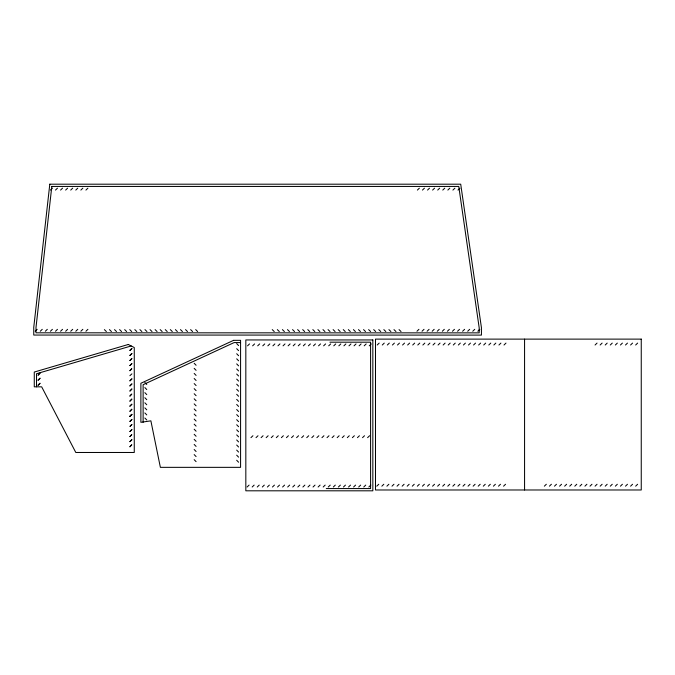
<?xml version="1.0" encoding="UTF-8"?>
<svg xmlns="http://www.w3.org/2000/svg" width="675" height="675" viewBox="0 0 675 675"><rect width="100%" height="100%" fill="white"/><g stroke="black" fill="none" stroke-linecap="round" stroke-linejoin="round"><path stroke-width="1.01" d="M38.078 375.114L39.935 373.098M38.129 375.173L40.044 373.207M38.028 380.135L39.985 378.228M38.129 380.244L40.044 378.278M38.028 385.206L39.935 383.24M38.078 385.265L40.044 383.349M129.878 350.35L131.844 348.435M129.988 350.452L131.895 348.486M129.878 355.421L131.844 353.506M129.988 355.523L131.895 353.557M129.878 360.492L131.794 358.526M129.988 360.593L131.844 358.577M129.878 365.563L131.794 363.597M129.938 365.614L131.895 363.698M129.878 370.634L131.794 368.668L129.988 370.735M129.878 375.705L131.895 373.849M129.878 380.776L131.844 378.861M129.988 380.886L131.895 378.92M129.878 385.847L131.844 383.94M129.988 385.957L131.895 383.991M129.938 390.977L131.794 388.952M129.988 391.027L131.895 389.062M129.878 395.997L131.794 394.031L129.988 396.098M129.878 401.068L131.794 399.102M129.988 401.169L131.844 399.153M129.878 406.139L131.794 404.173M129.938 406.19L131.895 404.274M129.878 411.21L131.794 409.244M129.988 411.311L131.844 409.295M129.878 416.281L131.794 414.315M129.938 416.332L131.844 414.366M129.988 416.382L131.895 414.416M129.878 421.352L131.844 419.437M129.988 421.453L131.895 419.487M131.794 424.457L129.938 426.473L131.895 424.558M129.878 431.494L131.844 429.578M129.988 431.595L131.895 429.629M129.878 436.565L131.794 434.599L129.988 436.674M129.878 441.636L131.794 439.67M129.938 441.686L131.895 439.779M129.878 446.707L131.794 444.741L129.988 446.816M50.431 190.08L52.397 188.165M55.502 190.08L57.468 188.165M60.573 190.08L62.539 188.165M65.644 190.08L67.61 188.165M70.715 190.08L72.689 188.165M75.794 190.08L77.76 188.165M80.865 190.08L82.831 188.165M85.936 190.08L87.902 188.165M35.218 331.248L37.184 329.332M40.289 331.248L42.255 329.332M45.36 331.248L47.326 329.332M50.431 331.248L52.397 329.332M55.502 331.248L57.468 329.332M60.573 331.248L62.539 329.332M65.644 331.248L67.61 329.332M70.715 331.248L72.689 329.332M75.794 331.248L77.76 329.332M80.865 331.248L82.831 329.332M85.936 331.248L87.902 329.332M247.556 345.836L249.522 343.929M252.627 345.836L254.593 343.929M417.412 190.08L419.377 188.165M257.698 345.836L259.664 343.929M422.483 190.08L424.448 188.165M262.769 345.836L264.735 343.929M427.553 190.08L429.519 188.165M267.84 345.836L269.806 343.929M432.624 190.08L434.59 188.165M272.911 345.836L274.877 343.929M437.704 190.08L439.67 188.165M277.982 345.836L279.948 343.929M442.775 190.08L444.741 188.165M283.053 345.836L285.019 343.929M447.846 190.08L449.812 188.165M288.124 345.836L290.09 343.929M452.917 190.08L454.882 188.165M293.195 345.836L295.161 343.929M457.987 190.08L459.953 188.165M298.266 345.836L300.232 343.929M303.345 345.836L305.311 343.929M308.416 345.836L310.382 343.929M313.487 345.836L315.453 343.929M318.558 345.836L320.524 343.929M323.629 345.836L325.595 343.929M328.7 345.836L330.666 343.929M333.771 345.836L335.737 343.929M338.842 345.836L340.808 343.929M343.913 345.836L345.878 343.929M250.957 437.653L252.922 435.746M348.983 345.836L350.949 343.929M256.027 437.653L257.993 435.746M354.054 345.836L356.02 343.929M261.098 437.653L263.064 435.746M359.125 345.836L361.091 343.929M266.169 437.653L268.135 435.746M364.196 345.836L366.171 343.929M271.249 437.653L273.215 435.746M369.276 345.836L371.242 343.929M276.32 437.653L278.286 435.746M281.391 437.653L283.357 435.746M377.215 345.009L379.181 343.094M286.462 437.653L288.427 435.746M382.286 345.009L384.252 343.094M291.532 437.653L293.498 435.746M387.357 345.009L389.323 343.094M296.603 437.653L298.569 435.746M392.428 345.009L394.394 343.094M247.118 487.004L249.083 485.097M301.674 437.653L303.64 435.746M397.499 345.009L399.465 343.094M252.188 487.004L254.154 485.097M306.745 437.653L308.711 435.746M402.57 345.009L404.536 343.094M416.973 331.248L418.939 329.332M257.259 487.004L259.225 485.097M311.816 437.653L313.782 435.746M407.641 345.009L409.607 343.094M422.044 331.248L424.01 329.332M262.33 487.004L264.296 485.097M316.887 437.653L318.853 435.746M412.712 345.009L414.678 343.094M427.115 331.248L429.081 329.332M267.401 487.004L269.367 485.097M321.958 437.653L323.924 435.746M417.783 345.009L419.749 343.094M432.186 331.248L434.16 329.332M272.472 487.004L274.438 485.097M327.029 437.653L328.995 435.746M422.862 345.009L424.828 343.094M437.265 331.248L439.231 329.332M277.543 487.004L279.509 485.097M332.108 437.653L334.074 435.746M427.933 345.009L429.899 343.094M442.336 331.248L444.302 329.332M282.614 487.004L284.58 485.097M337.179 437.653L339.145 435.746M433.004 345.009L434.97 343.094M447.407 331.248L449.373 329.332M287.685 487.004L289.651 485.097M342.25 437.653L344.216 435.746M438.075 345.009L440.041 343.094M452.478 331.248L454.444 329.332M292.756 487.004L294.722 485.097M347.321 437.653L349.287 435.746M443.146 345.009L445.112 343.094M457.549 331.248L459.515 329.332M297.827 487.004L299.793 485.097M352.392 437.653L354.358 435.746M448.217 345.009L450.183 343.094M462.62 331.248L464.586 329.332M302.906 487.004L304.872 485.097M357.463 437.653L359.429 435.746M453.288 345.009L455.254 343.094M467.691 331.248L469.657 329.332M307.977 487.004L309.943 485.097M362.534 437.653L364.5 435.746M458.359 345.009L460.325 343.094M472.762 331.248L474.727 329.332M313.048 487.004L315.014 485.097M367.605 437.653L369.571 435.746M463.43 345.009L465.396 343.094M477.833 331.248L479.798 329.332M318.119 487.004L320.085 485.097M468.501 345.009L470.467 343.094M323.19 487.004L325.156 485.097M473.572 345.009L475.538 343.094M328.261 487.004L330.227 485.097M478.642 345.009L480.608 343.094M333.332 487.004L335.298 485.097M483.722 345.009L485.688 343.094M338.403 487.004L340.369 485.097M488.793 345.009L490.759 343.094M343.474 487.004L345.44 485.097M493.864 345.009L495.83 343.094M348.545 487.004L350.511 485.097M498.935 345.009L500.901 343.094M353.616 487.004L355.582 485.097M504.006 345.009L505.972 343.094M358.687 487.004L360.652 485.097M363.766 487.004L365.732 485.097M368.837 487.004L370.803 485.097M376.777 486.177L378.743 484.262M381.848 486.177L383.813 484.262M386.918 486.177L388.884 484.262M391.989 486.177L393.955 484.262M397.06 486.177L399.026 484.262M402.131 486.177L404.097 484.262M407.202 486.177L409.168 484.262M412.273 486.177L414.239 484.262M417.344 486.177L419.318 484.262M422.423 486.177L424.389 484.262M427.494 486.177L429.46 484.262M432.565 486.177L434.531 484.262M437.636 486.177L439.602 484.262M442.707 486.177L444.673 484.262M447.778 486.177L449.744 484.262M595.08 345.009L597.046 343.094M452.849 486.177L454.815 484.262M600.151 345.009L602.117 343.094M457.92 486.177L459.886 484.262M605.222 345.009L607.188 343.094M462.991 486.177L464.957 484.262M610.293 345.009L612.259 343.094M468.062 486.177L470.028 484.262M615.364 345.009L617.33 343.094M473.133 486.177L475.099 484.262M620.435 345.009L622.401 343.094M478.204 486.177L480.17 484.262M625.506 345.009L627.472 343.094M483.283 486.177L485.249 484.262M630.585 345.009L632.551 343.094M488.354 486.177L490.32 484.262M635.656 345.009L637.622 343.094M493.425 486.177L495.391 484.262M498.496 486.177L500.462 484.262M503.567 486.177L505.533 484.262M544.362 486.177L546.328 484.262M549.433 486.177L551.399 484.262M554.504 486.177L556.47 484.262M559.575 486.177L561.541 484.262M564.646 486.177L566.612 484.262M569.725 486.177L571.691 484.262M574.796 486.177L576.762 484.262M579.867 486.177L581.833 484.262M584.938 486.177L586.904 484.262M590.009 486.177L591.975 484.262M595.08 486.177L597.046 484.262M600.151 486.177L602.117 484.262M605.222 486.177L607.188 484.262M610.293 486.177L612.259 484.262M615.364 486.177L617.33 484.262M620.435 486.177L622.401 484.262M625.506 486.177L627.472 484.262M630.585 486.177L632.551 484.262M635.656 486.177L637.622 484.262M131.195 345.963L36.517 373.739L36.517 386.826M329.906 342.191L370.592 342.191L370.592 488.565L326.253 488.565M240.578 342.579L234.115 342.579L143.125 384.699L143.125 422.322M399.052 329.619L401.017 331.526M393.981 329.619L395.947 331.526M388.91 329.619L390.876 331.526M383.839 329.619L385.805 331.526M378.768 329.619L380.734 331.526M373.697 329.619L375.663 331.526M368.626 329.619L370.592 331.526M363.555 329.619L365.521 331.526M358.484 329.619L360.45 331.526M353.413 329.619L355.379 331.526M348.342 329.619L350.308 331.526M343.263 329.619L345.237 331.526M338.192 329.619L340.158 331.526M333.121 329.619L335.087 331.526M328.05 329.619L330.016 331.526M322.979 329.619L324.945 331.526M317.908 329.619L319.874 331.526M312.837 329.619L314.803 331.526M307.766 329.619L309.732 331.526M302.695 329.619L304.661 331.526M297.624 329.619L299.59 331.526M292.553 329.619L294.519 331.526M287.483 329.619L289.448 331.526M282.412 329.619L284.377 331.526M277.332 329.619L279.298 331.526M272.261 329.619L274.227 331.526M195.674 329.619L197.648 331.526M190.603 329.619L192.569 331.526M185.532 329.619L187.498 331.526M180.461 329.619L182.427 331.526M175.39 329.619L177.356 331.526M170.319 329.619L172.285 331.526M165.248 329.619L167.214 331.526M160.178 329.619L162.143 331.526M155.107 329.619L157.072 331.526M150.036 329.619L152.002 331.526M144.965 329.619L146.931 331.526M139.894 329.619L141.86 331.526M134.823 329.619L136.789 331.526M129.743 329.619L131.709 331.526M124.672 329.619L126.638 331.526M119.602 329.619L121.568 331.526M114.531 329.619L116.497 331.526M109.46 329.619L111.426 331.526M104.389 329.619L106.355 331.526M236.68 343.6L238.587 345.566M236.68 348.671L238.587 350.637M236.68 353.742L238.587 355.717M236.68 358.822L238.587 360.788M236.68 363.892L238.587 365.858M236.68 368.963L238.587 370.929M236.68 374.034L238.587 376M236.68 379.105L238.587 381.071M236.68 384.176L238.587 386.142M236.68 389.247L238.587 391.213M236.68 394.318L238.587 396.284M236.68 399.389L238.587 401.355M236.68 404.46L238.587 406.426M194.172 363.302L196.088 365.268M236.68 409.531L238.587 411.497M194.172 368.373L196.088 370.339M236.68 414.602L238.587 416.568M194.172 373.444L196.088 375.41M236.68 419.681L238.587 421.647M194.172 378.515L196.088 380.481M236.68 424.752L238.587 426.718M194.172 383.586L196.088 385.552M236.68 429.823L238.587 431.789M194.172 388.657L196.088 390.631M236.68 434.894L238.587 436.86M194.172 393.736L196.088 395.702M236.68 439.965L238.587 441.931M194.172 398.807L196.088 400.773M236.68 445.036L238.587 447.002M194.172 403.878L196.088 405.844M236.68 450.107L238.587 452.073M194.172 408.949L196.088 410.915M236.68 455.178L238.587 457.144M194.172 414.02L196.088 415.986M236.68 460.249L238.587 462.215M194.172 419.091L196.088 421.057M194.172 424.162L196.088 426.127M194.172 429.233L196.088 431.198M144.863 382.506L146.77 384.48M194.172 434.303L196.088 436.269M144.863 387.585L146.77 389.551M194.172 439.374L196.088 441.34M144.863 392.656L146.77 394.622M194.172 444.445L196.088 446.411M144.863 397.727L146.77 399.693M194.172 449.516L196.088 451.491M144.863 402.798L146.77 404.764M194.172 454.596L196.088 456.562M144.863 407.869L146.77 409.835M194.172 459.667L196.088 461.632M144.863 412.94L146.77 414.906M144.863 418.011L146.77 419.977M524.568 339.12L524.568 489.983M49.798 184.191L33.75 327.383L33.75 335.053L481.444 335.104L481.435 327.704L460.713 184.191L49.798 184.191M51.806 186.435L35.994 327.51L35.994 332.809L479.199 332.859L479.191 327.873L458.764 186.435L51.806 186.435M233.626 340.335L140.881 383.273L140.881 422.322L150.879 420.837L160.372 467.345L240.578 467.345L240.578 340.335L233.626 340.335M128.301 344.478L34.273 372.052L34.273 386.826L41.673 386.834L75.794 452.478L134.266 452.478L134.266 347.541L128.301 344.478M641.25 339.12L375.494 339.12L375.494 489.983L641.25 489.983L641.25 339.12M372.836 339.947L245.827 339.947L245.827 490.809L372.836 490.809L372.836 339.947"/></g></svg>
